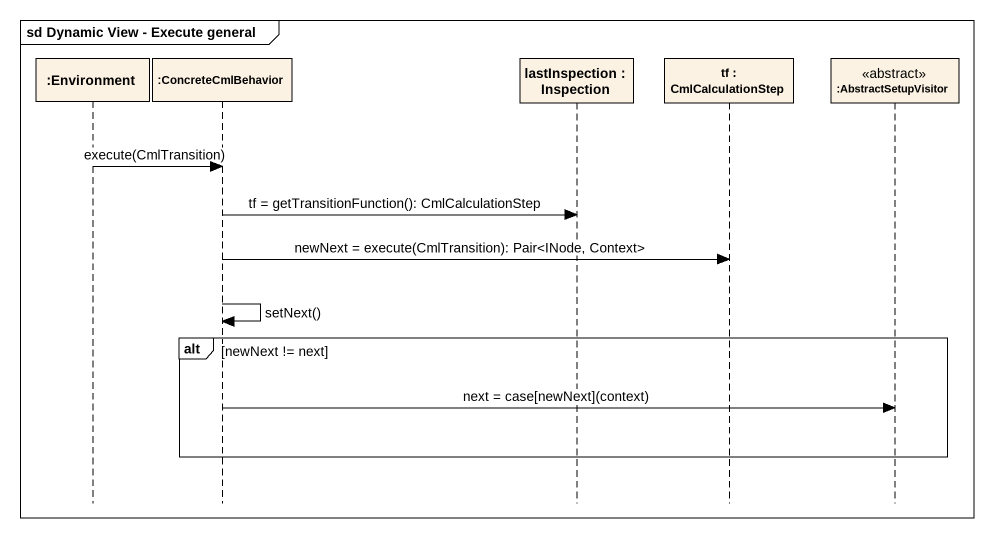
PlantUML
@startuml
mainframe sd Dynamic View - Execute general
hide footbox
participant ":Environment" as Environment
participant ":ConcreteCmlBehavior" as ConcreteCmlBehavior
participant "lastInspection : Inspection" as lastInspection
participant "tf : CmlCalculationStep" as tf
participant ":AbstractSetupVisitor" as AbstractSetupVisitor <<abstract>>

Environment -> ConcreteCmlBehavior : execute(CmlTransition)
ConcreteCmlBehavior -> lastInspection : tf = getTransitionFunction(): CmlCalculationStep
ConcreteCmlBehavior -> tf : newNext = execute(CmlTransition): Pair<INode, Context>
ConcreteCmlBehavior -> ConcreteCmlBehavior : setNext()
alt newNext != next
  ConcreteCmlBehavior -> AbstractSetupVisitor : next = case[newNext](context)
end
@enduml
